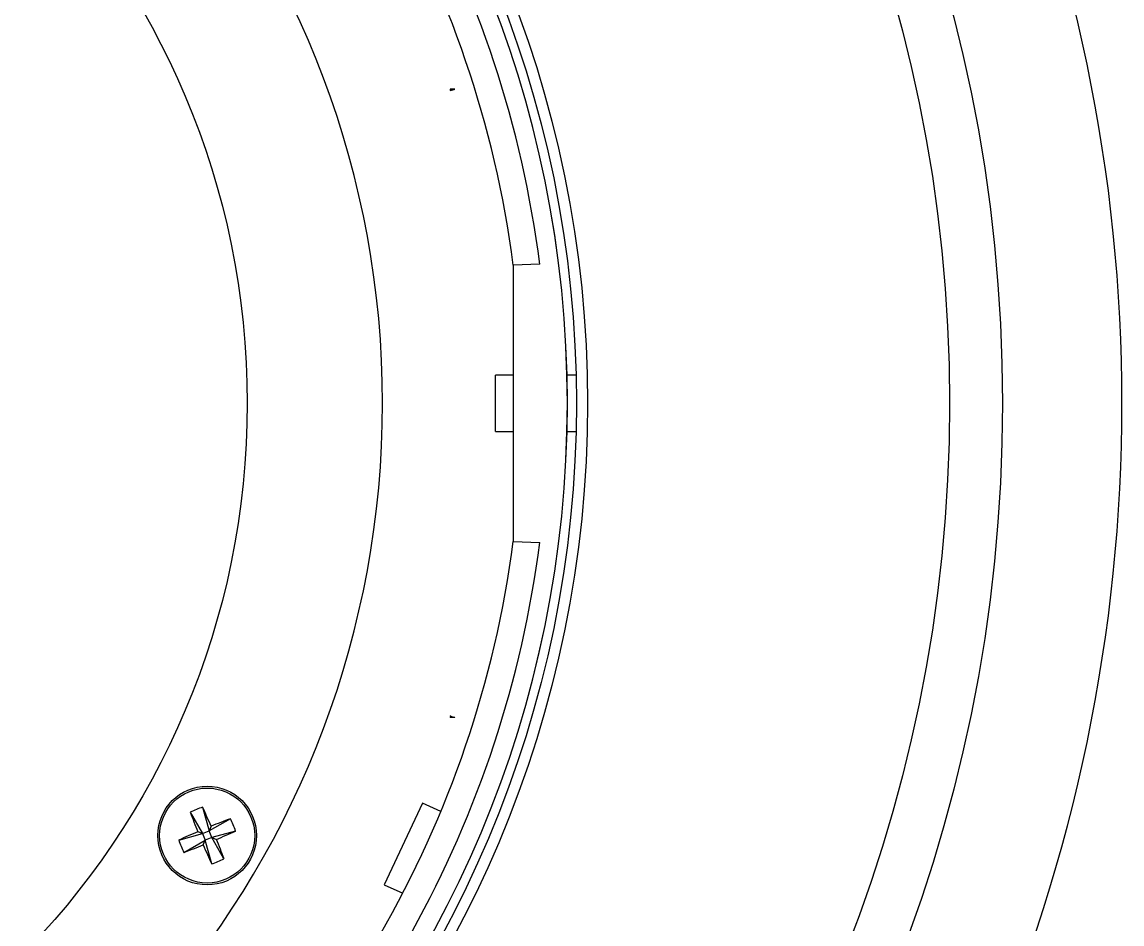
# Model space of a CAD drawing. Extents: x 17.1 to 113.1, y 3.8 to 84.5.
# Drawn here: x 55.21 to 57.65, y 34.751 to 36.752 of the extents above; entities that cross this region are included whole.
import ezdxf

# ---------------------------------------------------------------- set-up
doc = ezdxf.new("R2010")
doc.units = 0
doc.header["$MEASUREMENT"] = 0
doc.layers.add('OBJECT', color=7, linetype='CONTINUOUS')

msp = doc.modelspace()

# ---------------------------------------------------------------- linework, layer by layer
at = {"layer": 'OBJECT'}
for p, q in [((56.1697, 36.6033), (56.1597, 36.6033)), ((56.1656, 36.602), (56.1597, 36.602)), ((56.3585, 36.215), (56.2997, 36.213)), ((56.2997, 35.969), (56.2602, 35.969)), ((56.2602, 35.9677), (56.2602, 35.969)), ((56.2602, 35.844), (56.2602, 35.9677)), ((56.4389, 35.969), (56.4189, 35.969)), ((56.2602, 35.844), (56.2997, 35.844)), ((56.4189, 35.844), (56.4389, 35.844)), ((56.2997, 35.6), (56.3585, 35.5979)), ((56.1597, 35.2128), (56.1615, 35.2122)), ((56.1615, 35.2122), (56.1597, 35.2122)), ((56.1697, 35.2097), (56.1597, 35.2097)), ((55.6108, 35.0105), (55.6251, 34.9579)), ((56.0982, 35.0196), (56.0137, 34.8384)), ((56.139, 35.0006), (56.0982, 35.0196)), ((55.5834, 34.9992), (55.6103, 34.9518)), ((55.6725, 34.9849), (55.6251, 34.9579)), ((55.6294, 34.9682), (55.6251, 34.9579)), ((55.5577, 34.9375), (55.6103, 34.9518)), ((55.5691, 34.9101), (55.6164, 34.937)), ((55.6103, 34.9518), (55.6001, 34.9561)), ((55.6103, 34.9518), (55.6251, 34.9579)), ((55.6103, 34.9518), (55.6164, 34.937)), ((55.6122, 34.9268), (55.6164, 34.937)), ((55.6312, 34.9431), (55.6164, 34.937)), ((55.6308, 34.8845), (55.6164, 34.937)), ((55.6312, 34.9431), (55.6251, 34.9579)), ((55.6838, 34.9575), (55.6312, 34.9431)), ((55.6312, 34.9431), (55.6415, 34.9389)), ((55.6581, 34.8958), (55.6312, 34.9431)), ((56.0137, 34.8384), (56.0544, 34.8194))]:
    msp.add_line(p, q, dxfattribs=at)
for centre, radius in [((53.9597, 35.9065), 3.425), ((53.9597, 35.9065), 3.3075), ((53.9597, 35.9065), 2.5046), ((53.9597, 35.9065), 2.48), ((53.9597, 35.9065), 1.75), ((55.6208, 34.9475), 0.1095), ((55.6208, 34.9475), 0.1054)]:
    msp.add_circle(centre, radius, dxfattribs=at)
for centre, radius, start, end in [((53.9597, 35.9065), 2.46, 270.4658, 89.5342), ((53.9597, 35.9065), 2.4599, 270.4658, 89.5342), ((53.9597, 35.9065), 2.05, 278.7913, 81.2087), ((53.9597, 35.9065), 2.36, 7.4623, 52.5373), ((53.9597, 35.9065), 2.4186, 7.3296, 50.6339), ((53.9597, 35.9065), 3.69, 336.3466, 23.6534), ((53.9597, 35.9065), 2.36, 307.4627, 352.5377), ((53.9597, 35.9065), 2.4186, 309.3661, 352.6704), ((55.7004, 34.7548), 0.271, 109.3146, 115.5812), ((54.1137, 34.3266), 1.6459, 22.9417, 24.5506), ((57.1262, 35.5713), 1.6455, 200.3461, 201.9554), ((56.2448, 33.4415), 1.646, 110.346, 111.9548), ((55.428, 34.8678), 0.2711, 19.3159, 25.5804), ((56.2416, 33.4404), 1.6458, 112.9414, 114.5504), ((55.8136, 35.0271), 0.2711, 199.3164, 205.5804), ((55.0001, 36.4541), 1.6453, 292.9412, 294.5506), ((54.1178, 34.3246), 1.6429, 20.3448, 21.9567), ((54.9979, 36.4505), 1.6429, 290.3452, 291.957), ((57.1255, 35.5673), 1.6433, 202.9401, 204.5515), ((55.5411, 35.1402), 0.271, 289.3148, 295.5813)]:
    msp.add_arc(centre, radius, start, end, dxfattribs=at)
for points, knots in [([(56.1597, 36.6001), (56.1617, 36.6008), (56.1651, 36.6018), (56.1687, 36.603), (56.1695, 36.6032), (56.1697, 36.6033), (56.1697, 36.6033)], [0, 0, 0, 0, 0.387353, 0.674653, 0.964491, 1, 1, 1, 1]), ([(56.1597, 36.6033), (56.1597, 36.6032), (56.1597, 36.6029), (56.1597, 36.601), (56.1597, 36.6001)], [0, 0, 0, 0, 0.560009, 1, 1, 1, 1]), ([(56.2997, 36.213), (56.2997, 36.0342), (56.2997, 35.8299), (56.2997, 35.6255), (56.2997, 35.6)], [0, 0, 0, 0, 0.875006, 1, 1, 1, 1]), ([(56.1597, 35.2128), (56.1619, 35.2121), (56.1652, 35.2111), (56.169, 35.2099), (56.1694, 35.2098), (56.1697, 35.2097)], [0, 0, 0, 0, 0.465546, 0.718315, 1, 1, 1, 1]), ([(56.1597, 35.2128), (56.1597, 35.2127), (56.1597, 35.2124), (56.1597, 35.2123), (56.1597, 35.2122)], [0, 0, 0, 0, 0.559774, 1, 1, 1, 1]), ([(56.1597, 35.2109), (56.1597, 35.2107), (56.1597, 35.2097), (56.1597, 35.2097), (56.1597, 35.2097)], [0, 0, 0, 0, 0.252267, 1, 1, 1, 1])]:
    msp.add_open_spline(points, degree=3, knots=knots, dxfattribs=at)

doc.saveas('drawing.dxf')
